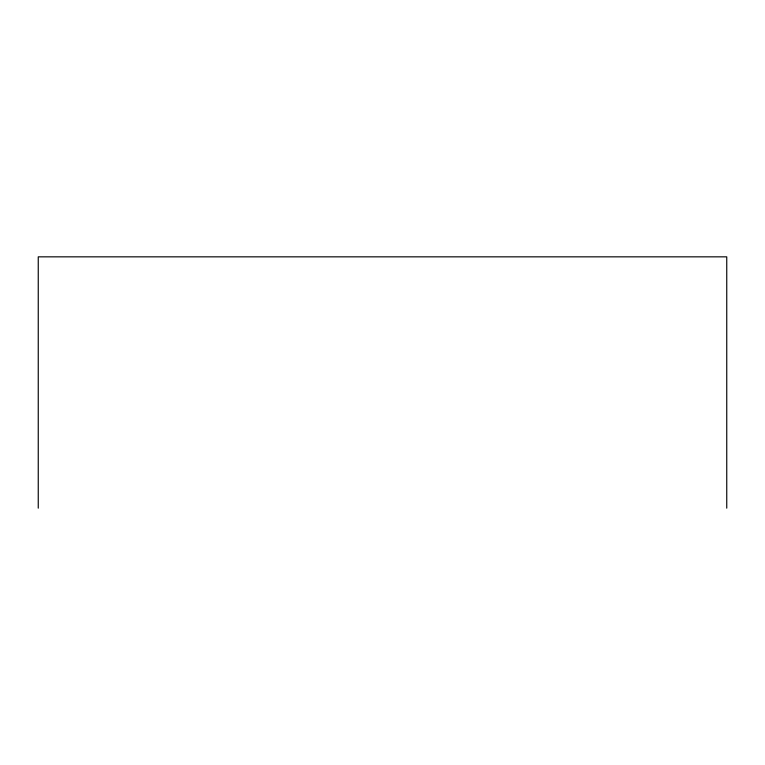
<?xml version="1.0" encoding="UTF-8"?>
<svg xmlns="http://www.w3.org/2000/svg" width="765" height="765" viewBox="0 0 765 765"><rect width="100%" height="100%" fill="white"/><g stroke="black" fill="none" stroke-linecap="round" stroke-linejoin="round"><path stroke-width="1.15" d="M726.75 508.161L726.75 256.839L38.25 256.839L38.25 508.161"/></g></svg>
